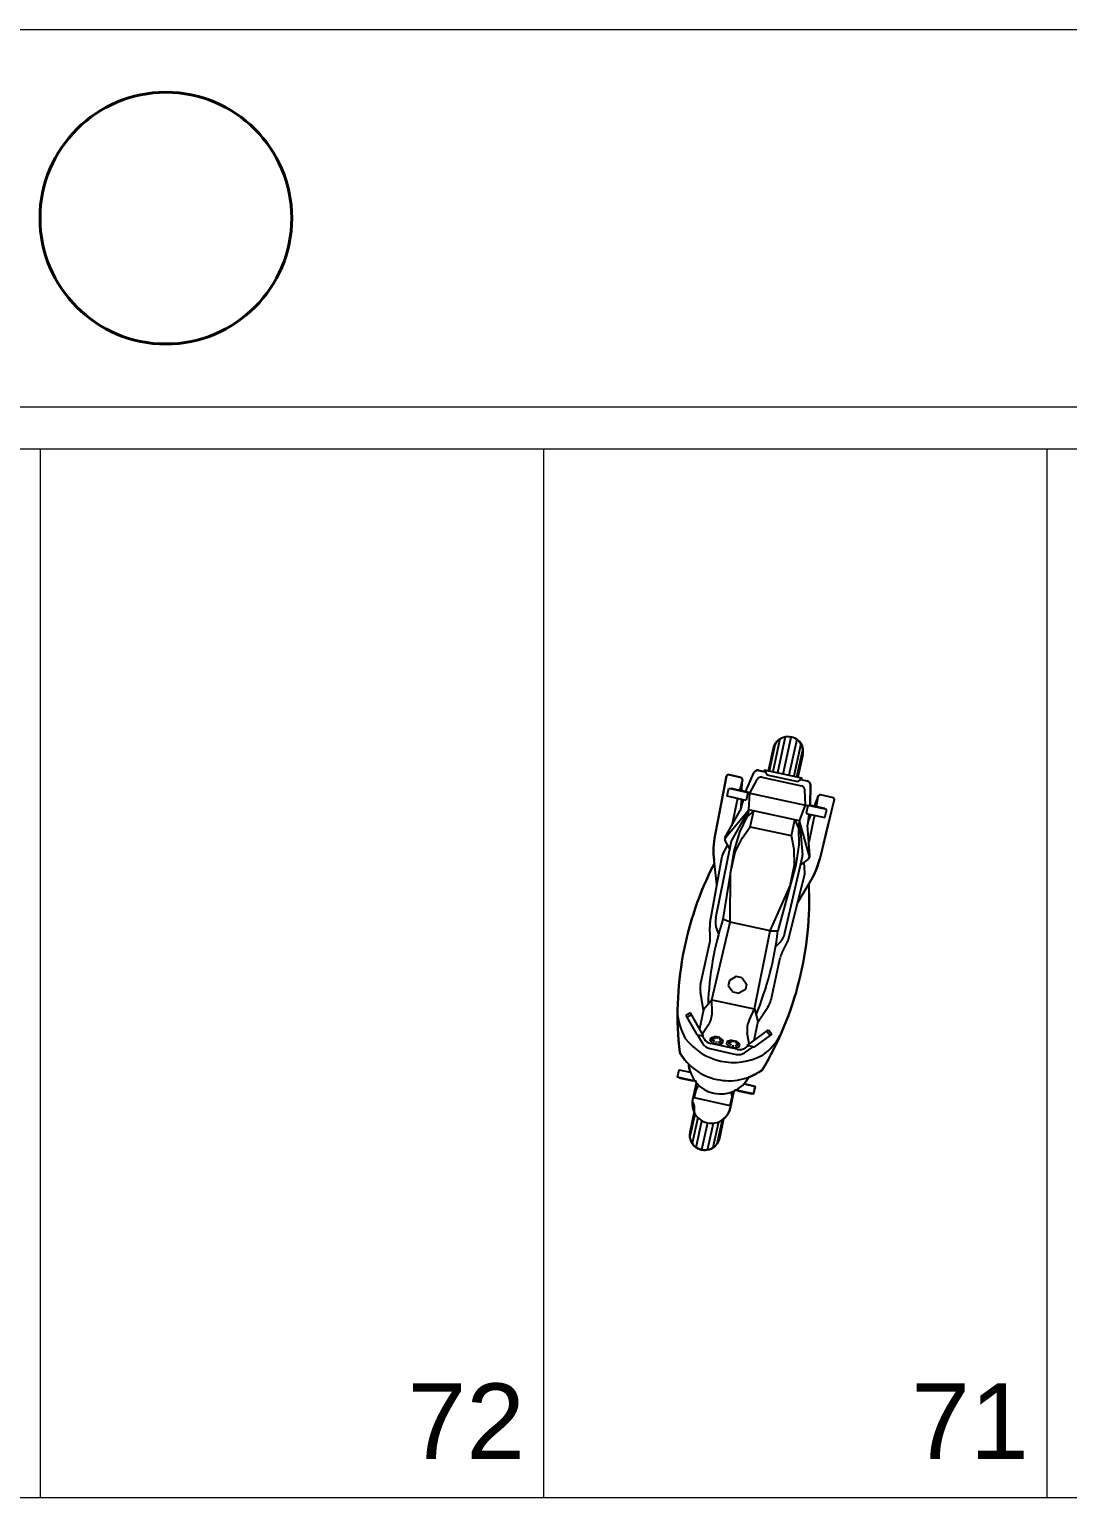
# Model space of a CAD drawing. Header units: inches. Extents: x 13 to 261, y -112 to -47.
# Drawn here: x 178.74 to 183.69, y -71.43 to -64.43 of the extents above; entities that cross this region are included whole.
import ezdxf

# ---------------------------------------------------------------- set-up
doc = ezdxf.new("R2010")
doc.units = ezdxf.units.IN
doc.header["$MEASUREMENT"] = 0
for name, color, linetype, lineweight in [('BANQUETA', 2, 'Continuous', 18), ('CAJONES', 3, 'Continuous', 20), ('COLUMNAS', 20, 'Continuous', 40), ('TEXTOS', 124, 'Continuous', 30)]:
    doc.layers.add(name, color=color, linetype=linetype, lineweight=lineweight)
doc.layers.add('CONTORNO', color=7, linetype='Continuous')
doc.styles.add('TEXTOS', font='ARIALUNI.TTF', dxfattribs={"height": 0.36})

msp = doc.modelspace()

# ---------------------------------------------------------------- linework, layer by layer
for p, q in [((182.3173, -67.8099), (182.2834, -67.9661)), ((182.3431, -67.7995), (182.3058, -67.971)), ((182.3331, -67.9769), (182.3714, -67.8006)), ((182.3975, -67.8123), (182.3604, -67.9828)), ((182.2864, -67.8553), (182.2633, -67.9617)), ((182.2681, -67.9628), (182.2968, -67.8305)), ((182.4166, -67.8329), (182.3829, -67.9877)), ((182.3982, -67.991), (182.4264, -67.8609)), ((182.4261, -67.8857), (182.403, -67.9921)), ((182.2476, -67.9663), (182.2158, -67.9594)), ((182.4222, -67.9967), (182.2439, -67.9579)), ((182.2439, -67.9579), (182.2548, -67.9813)), ((182.062, -67.9865), (182.0079, -68.2673)), ((182.0705, -67.98), (182.062, -67.9865)), ((182.1324, -67.9934), (182.0705, -67.98)), ((182.1387, -68.0054), (182.1244, -68.0552)), ((182.1324, -67.9934), (182.1387, -68.0054)), ((182.134, -68.0573), (182.1358, -68.0156)), ((182.1546, -68.0592), (182.1932, -67.9709)), ((182.1746, -68.0682), (182.2083, -68.0024)), ((182.2304, -67.992), (182.4204, -68.0333)), ((182.2548, -67.9813), (182.4026, -68.0134)), ((182.4222, -67.9967), (182.4026, -68.0134)), ((182.4154, -68.0028), (182.4472, -68.0097)), ((182.4614, -68.1258), (182.4629, -68.0295)), ((182.0662, -68.0833), (182.0745, -68.0448)), ((182.1561, -68.1028), (182.0662, -68.0833)), ((182.0745, -68.0448), (182.1645, -68.0643)), ((182.0839, -68.0443), (182.1562, -68.06)), ((182.1156, -68.094), (182.0877, -68.2224)), ((182.1424, -68.1003), (182.1273, -68.1504)), ((182.1327, -68.0982), (182.1313, -68.1357)), ((182.1541, -68.0616), (182.1546, -68.0592)), ((182.1544, -68.0604), (182.1541, -68.0616)), ((182.1746, -68.0682), (182.1544, -68.0604)), ((182.1645, -68.0643), (182.1561, -68.1028)), ((182.1699, -68.1479), (182.1746, -68.0682)), ((182.1746, -68.0682), (182.4388, -68.1256)), ((182.4396, -68.1257), (182.4361, -68.0519)), ((182.481, -68.1326), (182.4966, -68.094)), ((182.4982, -68.0835), (182.4906, -68.1347)), ((182.509, -68.0752), (182.4982, -68.0835)), ((182.5759, -68.0982), (182.5086, -68.376)), ((182.509, -68.0752), (182.5709, -68.0887)), ((182.5709, -68.0887), (182.5759, -68.0982)), ((182.0565, -68.2781), (182.1273, -68.1504)), ((182.0601, -68.2773), (182.1699, -68.1479)), ((182.1699, -68.1479), (182.0886, -68.2902)), ((182.1924, -68.1528), (182.1593, -68.1809)), ((182.1699, -68.1479), (182.1625, -68.1778)), ((182.41, -68.2), (182.1699, -68.1479)), ((182.176, -68.2282), (182.1924, -68.1528)), ((182.4108, -68.2002), (182.4396, -68.1257)), ((182.4396, -68.1257), (182.4611, -68.1271)), ((182.4504, -68.1264), (182.442, -68.1649)), ((182.442, -68.1649), (182.5319, -68.1845)), ((182.4555, -68.1683), (182.4485, -68.2202)), ((182.5403, -68.1459), (182.4504, -68.1264)), ((182.4652, -68.1704), (182.4509, -68.2051)), ((182.4825, -68.1737), (182.4546, -68.3021)), ((182.532, -68.1416), (182.4597, -68.1259)), ((182.4609, -68.1283), (182.4614, -68.1258)), ((182.4611, -68.1271), (182.4609, -68.1283)), ((182.5319, -68.1845), (182.5403, -68.1459)), ((182.1593, -68.1809), (182.1251, -68.2534)), ((182.1372, -68.2829), (182.176, -68.2282)), ((182.176, -68.2282), (182.3711, -68.2706)), ((182.3719, -68.2708), (182.3883, -68.1953)), ((182.3883, -68.1953), (182.4067, -68.2346)), ((182.4108, -68.2002), (182.405, -68.2305)), ((182.4067, -68.2346), (182.4078, -68.3148)), ((182.457, -68.3635), (182.4108, -68.2002)), ((182.4108, -68.2002), (182.4256, -68.3634)), ((182.4599, -68.3657), (182.4485, -68.2202)), ((182.0114, -68.6629), (182.0864, -68.2962)), ((182.0434, -68.3627), (182.0679, -68.3184)), ((182.0578, -68.2998), (182.0781, -68.3369)), ((182.1251, -68.2534), (182.0984, -68.3451)), ((182.1043, -68.3489), (182.1372, -68.2829)), ((182.3845, -68.3366), (182.3719, -68.2708)), ((182.4078, -68.3148), (182.3939, -68.4093)), ((181.9842, -68.6834), (182.0413, -68.3688)), ((182.0165, -68.5053), (182.0032, -68.3877)), ((182.0984, -68.3451), (182.0459, -68.6684)), ((182.0819, -68.4483), (182.1043, -68.3489)), ((182.3413, -68.7346), (182.4252, -68.3697)), ((182.387, -68.4103), (182.3845, -68.3366)), ((182.4497, -68.3849), (182.4159, -68.4103)), ((182.0798, -68.6825), (182.0819, -68.4483)), ((182.3939, -68.4093), (182.3077, -68.7252)), ((182.3576, -68.7645), (182.4361, -68.4546)), ((182.3662, -68.5101), (182.387, -68.4103)), ((182.4367, -68.4482), (182.4328, -68.3976)), ((182.2709, -68.724), (182.3662, -68.5101)), ((182.402, -68.5891), (182.4629, -68.4876)), ((182.0798, -68.6825), (182.0459, -68.6684)), ((182.0798, -68.6825), (182.0459, -68.6684)), ((181.9852, -68.7536), (181.9827, -68.7065)), ((181.9934, -69.0531), (182.0798, -68.6825)), ((182.016, -68.7189), (182.0246, -68.7411)), ((182.2701, -68.7238), (182.0798, -68.6825)), ((182.2701, -68.7238), (182.0798, -68.6825)), ((182.1958, -69.097), (182.2709, -68.724)), ((182.2709, -68.724), (182.3077, -68.7252)), ((182.2709, -68.724), (182.3077, -68.7252)), ((181.9394, -68.9809), (181.9831, -68.7801)), ((182.3139, -68.7836), (182.2969, -68.8002)), ((182.3275, -68.8279), (182.3493, -68.7862)), ((182.2749, -69.0537), (182.3185, -68.8529)), ((182.1084, -68.9418), (182.0765, -68.9609)), ((182.1373, -68.9481), (182.1084, -68.9418)), ((182.1373, -68.9481), (182.1584, -68.9787)), ((181.9526, -69.103), (181.9385, -69.0185)), ((182.0765, -68.9609), (182.0711, -68.9858)), ((182.0711, -68.9858), (182.0924, -69.0157)), ((182.0924, -69.0157), (182.1213, -69.022)), ((182.153, -69.0036), (182.1213, -69.022)), ((182.1584, -68.9787), (182.153, -69.0036)), ((181.9934, -69.0531), (181.9531, -69.1006)), ((181.9934, -69.0531), (182.195, -69.0968)), ((181.9941, -69.1136), (181.9934, -69.0531)), ((182.2122, -69.1595), (182.2601, -69.0883)), ((181.8907, -69.1156), (181.8683, -69.1283)), ((181.8683, -69.1283), (181.9174, -69.2148)), ((181.8955, -69.1243), (181.8732, -69.137)), ((181.9525, -69.2258), (181.8907, -69.1156)), ((181.9531, -69.1006), (181.9333, -69.1916)), ((182.17, -69.1518), (182.1958, -69.097)), ((182.2128, -69.157), (182.193, -69.248)), ((182.1958, -69.097), (182.2128, -69.157)), ((181.924, -69.2196), (181.9525, -69.2258)), ((181.9248, -69.2202), (181.9505, -69.2631)), ((181.9556, -69.2389), (181.9472, -69.2251)), ((181.9475, -69.2142), (181.9769, -69.1709)), ((181.9877, -69.2343), (182.0067, -69.2283)), ((182.0316, -69.2337), (182.0067, -69.2283)), ((182.1613, -69.2712), (182.2634, -69.1965)), ((182.1707, -69.2627), (182.162, -69.2111)), ((182.2785, -69.2174), (182.1979, -69.2757)), ((182.2553, -69.2024), (182.2704, -69.2233)), ((182.2634, -69.1965), (182.2785, -69.2174)), ((181.9827, -69.2862), (182.1088, -69.3136)), ((181.9849, -69.2471), (181.9877, -69.2343)), ((181.9997, -69.2604), (181.9849, -69.2471)), ((182.1142, -69.2895), (181.9878, -69.2621)), ((181.9914, -69.2444), (182.0032, -69.2444)), ((182.004, -69.2404), (181.9931, -69.2363)), ((182.0071, -69.2494), (181.9988, -69.2527)), ((182.0246, -69.2659), (181.9997, -69.2604)), ((182.0036, -69.231), (182.0096, -69.2382)), ((182.0148, -69.2528), (182.0136, -69.2584)), ((182.0179, -69.2383), (182.0193, -69.2319)), ((182.0232, -69.2529), (182.0286, -69.2591)), ((182.0246, -69.2659), (182.0443, -69.2601)), ((182.0333, -69.2375), (182.0256, -69.2417)), ((182.0289, -69.25), (182.0396, -69.2548)), ((182.0413, -69.2468), (182.0297, -69.2459)), ((182.0316, -69.2337), (182.0471, -69.2472)), ((182.0443, -69.2601), (182.0471, -69.2472)), ((182.0636, -69.2642), (182.0664, -69.2514)), ((182.0792, -69.2777), (182.0636, -69.2642)), ((182.0862, -69.2456), (182.0664, -69.2514)), ((182.0819, -69.2615), (182.0701, -69.2614)), ((182.0718, -69.2534), (182.0827, -69.2575)), ((182.0858, -69.2665), (182.0783, -69.27)), ((182.0792, -69.2777), (182.1041, -69.2831)), ((182.0831, -69.2483), (182.0883, -69.2553)), ((182.0862, -69.2456), (182.1111, -69.251)), ((182.0935, -69.2699), (182.0923, -69.2755)), ((182.0966, -69.2554), (182.098, -69.249)), ((182.1019, -69.27), (182.1081, -69.2764)), ((182.1041, -69.2831), (182.123, -69.2771)), ((182.1128, -69.2547), (182.1043, -69.2588)), ((182.1183, -69.2719), (182.1076, -69.2671)), ((182.1084, -69.263), (182.12, -69.2639)), ((182.1258, -69.2643), (182.1111, -69.251)), ((182.123, -69.2771), (182.1258, -69.2643)), ((182.1889, -69.2776), (182.1477, -69.3059)), ((182.1531, -69.2819), (182.1665, -69.2727)), ((182.1899, -69.2774), (182.1613, -69.2712)), ((181.8299, -69.4229), (181.8375, -69.3875)), ((181.9126, -69.4408), (181.8299, -69.4229)), ((181.9032, -69.4413), (181.8374, -69.427)), ((181.8375, -69.3875), (181.8901, -69.3989)), ((181.9189, -69.4494), (181.9014, -69.5302)), ((181.9174, -69.4806), (181.9088, -69.5199)), ((181.929, -69.46), (181.9174, -69.4806)), ((182.0984, -69.4884), (182.0808, -69.5692)), ((182.0855, -69.4936), (182.0876, -69.5175)), ((182.1085, -69.4834), (182.1912, -69.5013)), ((182.1168, -69.4877), (182.1827, -69.502)), ((182.1989, -69.466), (182.1463, -69.4546)), ((182.1912, -69.5013), (182.1989, -69.466)), ((181.9088, -69.5199), (182.0791, -69.5569)), ((182.0876, -69.5175), (182.0791, -69.5569)), ((181.8881, -69.7122), (181.9128, -69.5984)), ((181.9092, -69.5919), (181.8892, -69.6838)), ((181.9253, -69.6144), (181.8985, -69.738)), ((181.9177, -69.7581), (181.9455, -69.63)), ((181.9719, -69.64), (181.9439, -69.7689)), ((181.9723, -69.77), (182.0001, -69.6416)), ((182.025, -69.6355), (181.9981, -69.7596)), ((182.0182, -69.7404), (182.0431, -69.6258)), ((182.0491, -69.6213), (182.0289, -69.7142))]:
    msp.add_line(p, q)
for centre, radius, start, end in [((182.3559, -67.87), 0.0711, 347.4138, 168.07636), ((182.2116, -67.9789), 0.02, 77.74508, 156.39438), ((182.2261, -68.0115), 0.02, 77.74508, 152.81325), ((182.4161, -68.0528), 0.02, 2.67691, 77.74508), ((182.4429, -68.0292), 0.02, 359.09578, 77.74508), ((182.4007, -68.3429), 0.4, 169.10261, 186.43926), ((182.074, -68.2878), 0.02, 151.01693, 208.65879), ((182.0753, -68.2902), 0.02, 139.68753, 208.65879), ((182.106, -68.3002), 0.02, 150.29028, 168.43946), ((182.0609, -68.3724), 0.02, 151.10405, 169.71523), ((182.4057, -68.3653), 0.02, 347.05069, 5.19987), ((182.4377, -68.3689), 0.02, 306.83137, 15.80263), ((182.4399, -68.3673), 0.02, 306.83137, 4.47323), ((182.1198, -68.2819), 0.4, 329.0509, 346.38754), ((183.4045, -69.1261), 1.5751, 152.68717, 186.51263), ((182.4167, -68.4497), 0.02, 345.77492, 4.38611), ((180.8816, -68.5781), 1.5751, 328.97753, 2.80299), ((183.4956, -69.1322), 1.5221, 162.25926, 177.85829), ((182.1094, -68.6829), 0.1, 168.43946, 201.07245), ((182.0826, -68.7013), 0.1, 169.71523, 183.03259), ((180.7961, -68.5458), 1.5221, 337.63187, 353.2309), ((182.2439, -68.7121), 0.1, 314.41771, 347.05069), ((181.8853, -68.7588), 0.1, 347.74508, 3.03259), ((182.2606, -68.7399), 0.1, 332.45757, 345.77492), ((182.4162, -68.8742), 0.1, 152.45757, 167.74508), ((182.0372, -69.0021), 0.1, 167.74508, 189.43192), ((182.1771, -69.0325), 0.1, 326.05824, 347.74508), ((182.1324, -69.0899), 0.3045, 185.63073, 208.94598), ((181.8941, -69.1148), 0.1, 325.83905, 0.66301), ((182.2605, -69.1943), 0.1, 154.82715, 189.65111), ((181.9261, -69.2098), 0.01, 209.61272, 257.74508), ((182.054, -69.0729), 0.3045, 306.54418, 329.85943), ((182.0972, -69.0612), 0.2907, 217.29261, 298.19755), ((181.9934, -69.2373), 0.05, 210.98326, 257.74508), ((181.9984, -69.2132), 0.05, 210.98326, 257.74508), ((182.1248, -69.2407), 0.05, 257.74508, 304.50689), ((182.192, -69.2676), 0.01, 257.74508, 305.87743), ((182.0741, -69.1676), 0.2716, 210.30123, 305.18893), ((182.0345, -69.35), 0.1524, 183.80262, 331.68723), ((182.1194, -69.2647), 0.05, 257.74508, 304.50689), ((181.991, -69.5502), 0.0918, 167.4138, 348.07636), ((181.9586, -69.6993), 0.0711, 167.4138, 348.07636)]:
    msp.add_arc(centre, radius, start, end)
at = {"layer": 'BANQUETA'}
for p, q in [((159.6902, -64.4268), (220.1906, -64.4268)), ((169.3902, -64.4268), (220.1906, -64.4268)), ((161.5902, -66.2268), (188.4902, -66.2268))]:
    msp.add_line(p, q, dxfattribs=at)
at = {"layer": 'CAJONES'}
for p, q in [((161.9902, -66.4268), (188.4902, -66.4268)), ((178.7902, -66.4268), (178.7902, -71.4268)), ((181.1902, -66.4268), (181.1902, -71.4268)), ((183.5902, -66.4268), (183.5902, -71.4268)), ((161.9902, -71.4268), (188.3902, -71.4268))]:
    msp.add_line(p, q, dxfattribs=at)
at = {"layer": 'COLUMNAS'}
msp.add_circle((179.3902, -65.3268), 0.6, dxfattribs=at)
at = {"layer": 'CONTORNO'}
msp.add_lwpolyline([(182.5759, -68.0982), (182.5354, -68.2654), (182.5155, -68.3476), (182.5047, -68.3908), (182.4933, -68.4252), (182.4784, -68.4591), (182.4548, -68.501, -0.148672), (182.2314, -69.3898, -0.056745), (182.1686, -69.4223, -0.046105), (182.1463, -69.4546), (182.1989, -69.466), (182.1912, -69.5013), (182.1085, -69.4834, 0.349135), (182.0984, -69.4884), (182.0803, -69.5713, -0.173873), (182.0491, -69.6213), (182.0289, -69.7142, -0.9943), (181.889, -69.6846), (181.9092, -69.5919, 0.187808), (181.9003, -69.5359), (181.9189, -69.4494, 0.474398), (181.912, -69.4407), (181.8299, -69.4229), (181.8375, -69.3875), (181.8901, -69.3989, -0.06519), (181.8824, -69.3601, -0.064755), (181.8395, -69.3047, -0.148672), (182.005, -68.4033, -0.072089), (182.005, -68.2845), (182.0349, -68.1269), (182.0605, -67.9941), (182.0662, -67.9832), (182.0705, -67.98), (182.1324, -67.9934), (182.1387, -68.0054), (182.1358, -68.0156), (182.1341, -68.0552), (182.1546, -68.0592), (182.1757, -68.0111), (182.1932, -67.9709, -0.35731), (182.2158, -67.9594), (182.2476, -67.9663), (182.2439, -67.9579), (182.2632, -67.9621), (182.2868, -67.8534, -1.013858), (182.4253, -67.8855), (182.4261, -67.8857), (182.4029, -67.9925), (182.4222, -67.9967), (182.4154, -68.0028), (182.4472, -68.0097, -0.35731), (182.4629, -68.0295), (182.4614, -68.1258), (182.4613, -68.1262), (182.4817, -68.1307), (182.4966, -68.094), (182.4982, -68.0835), (182.509, -68.0752), (182.5709, -68.0887), (182.5759, -68.0982)], format="xyb", dxfattribs=at)

# ---------------------------------------------------------------- texts
at = {"layer": 'TEXTOS', "style": 'TEXTOS'}
for s, p in [('72', (180.5424, -71.2424)), ('71', (182.9441, -71.2424))]:
    msp.add_text(s, height=0.36, dxfattribs=at).set_placement(p)

doc.saveas('drawing.dxf')
